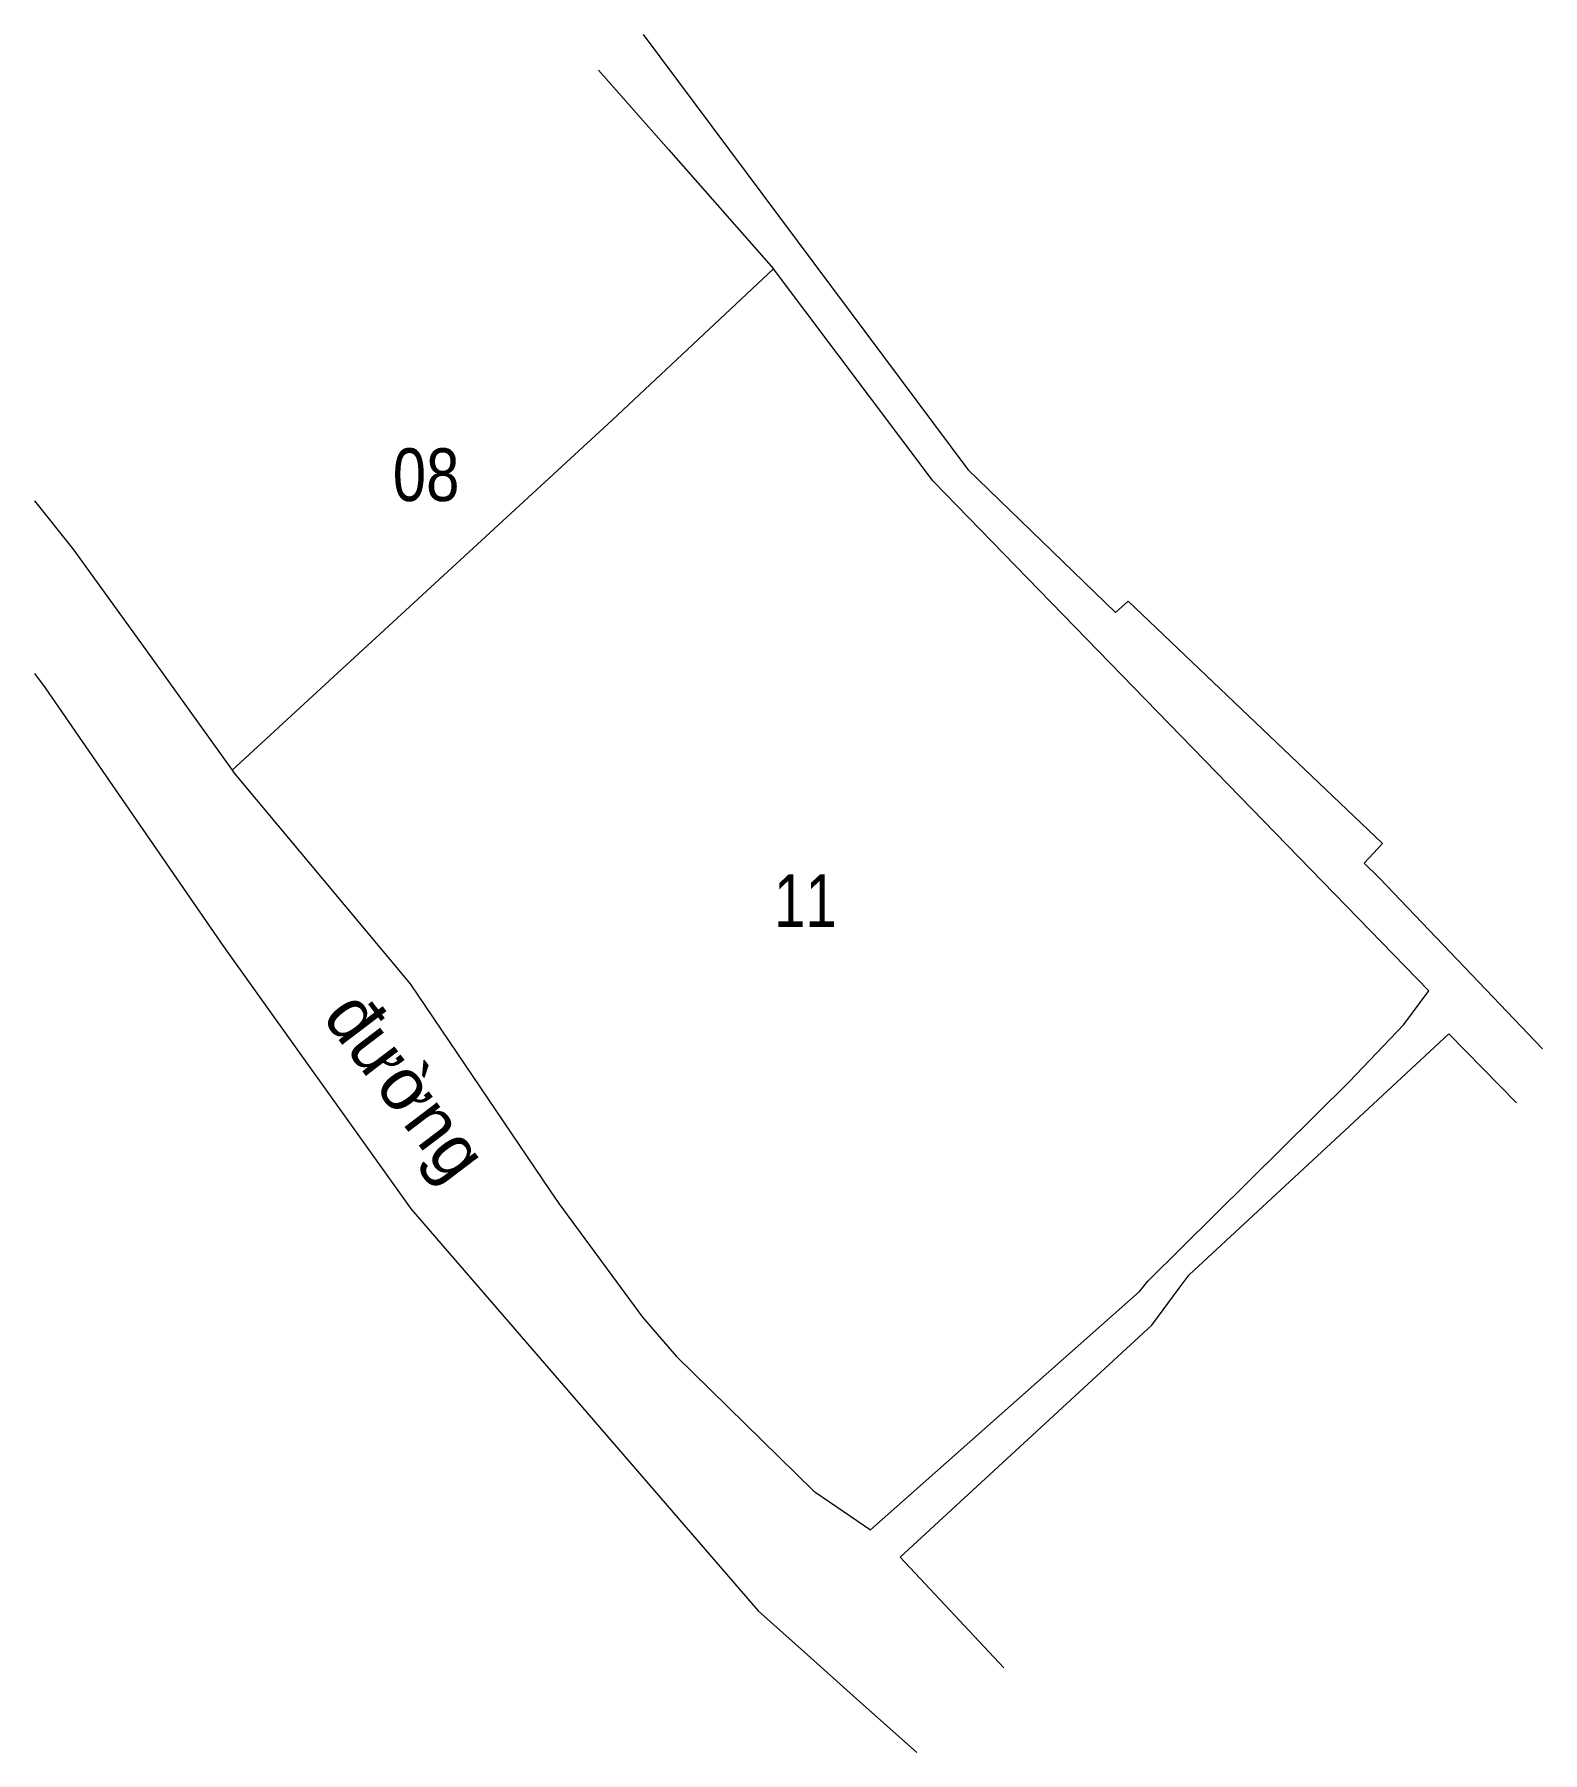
# Model space of a CAD drawing. Header units: metres. Extents: x 552017 to 552131, y 1840732 to 1840862.
import ezdxf
from ezdxf.enums import TextEntityAlignment as Align

# ---------------------------------------------------------------- set-up
doc = ezdxf.new("R2010")
doc.units = ezdxf.units.M
doc.header["$LTSCALE"] = 1.6
doc.layers.add('1', color=7, linetype='Continuous')
doc.layers.add('28', color=7, linetype='Continuous')
for name, color, linetype, lineweight in [('10', 7, 'Continuous', 13), ('23', 7, 'Continuous', 13), ('50', 7, 'Continuous', 13)]:
    doc.layers.add(name, color=color, linetype=linetype, lineweight=lineweight)

msp = doc.modelspace()

# ---------------------------------------------------------------- linework, layer by layer
at = {"layer": '10'}
for p, q in [((552059.76, 1840859.31), (552065.06, 1840853.29)), ((552065.06, 1840853.29), (552073.02, 1840844.25)), ((552099.91, 1840819.06), (552119.2, 1840800.7)), ((552117.79, 1840799.21), (552119.2, 1840800.7))]:
    msp.add_line(p, q, dxfattribs=at)
for points in [[(552025.42, 1840815.36), (552031.98, 1840806.25), (552060.82, 1840832.81), (552073.02, 1840844.25)], [(552025.42, 1840815.36), (552031.98, 1840806.25), (552060.82, 1840832.81), (552073.02, 1840844.25)], [(552016.98, 1840826.67), (552019.9, 1840823.02), (552025.42, 1840815.36)], [(552071.86, 1840742.51), (552075.59, 1840739.18), (552079.32, 1840735.85), (552083.88, 1840731.77)]]:
    msp.add_lwpolyline(points, dxfattribs=at)
at = {"layer": '23'}
for p, q in [((552098.95, 1840818.21), (552099.91, 1840819.06)), ((552117.79, 1840799.21), (552118.95, 1840798.05)), ((552118.95, 1840798.05), (552131.33, 1840785.12)), ((552045.56, 1840772.97), (552071.86, 1840742.51)), ((552101.69, 1840764.18), (552082.62, 1840746.58))]:
    msp.add_line(p, q, dxfattribs=at)
for points in [[(552063.14, 1840862.03), (552087.76, 1840829.05), (552098.95, 1840818.21)], [(552080.37, 1840748.67), (552100.77, 1840766.73), (552101.43, 1840767.54), (552116.66, 1840782.62), (552120.81, 1840786.97), (552122.7, 1840789.53), (552085.13, 1840828.15), (552073.02, 1840844.25)], [(552016.99, 1840813.57), (552017.81, 1840812.48), (552031.31, 1840792.89), (552045.56, 1840772.97)], [(552101.69, 1840764.18), (552103.78, 1840766.99), (552104.54, 1840768), (552115.62, 1840778.27), (552124.22, 1840786.25), (552129.35, 1840781.02)]]:
    msp.add_lwpolyline(points, dxfattribs=at)
at = {"layer": '50'}
msp.add_line((552082.62, 1840746.58), (552090.49, 1840738.2), dxfattribs=at)
for points in [[(552031.98, 1840806.25), (552032.14, 1840806.03), (552045.47, 1840790.05), (552056.09, 1840774.36)], [(552056.09, 1840774.36), (552056.74, 1840773.41), (552063.09, 1840764.78), (552065.64, 1840761.82), (552076.07, 1840751.58), (552076.22, 1840751.48), (552080.37, 1840748.67)]]:
    msp.add_lwpolyline(points, dxfattribs=at)

# ---------------------------------------------------------------- texts
at = {"layer": '1'}
for s, width, p in [('08', 0.85, (552046.68, 1840826.65)), ('11', 0.8, (552075.44, 1840794.35))]:
    msp.add_text(s, height=4, dxfattribs=dict(at, width=width)).set_placement(p, align=Align.CENTER)
at = {"layer": '28'}
msp.add_text('®\xadêng', height=4, rotation=307.226, dxfattribs=at).set_placement((552043.58, 1840781.14), align=Align.CENTER)

doc.saveas('drawing.dxf')
